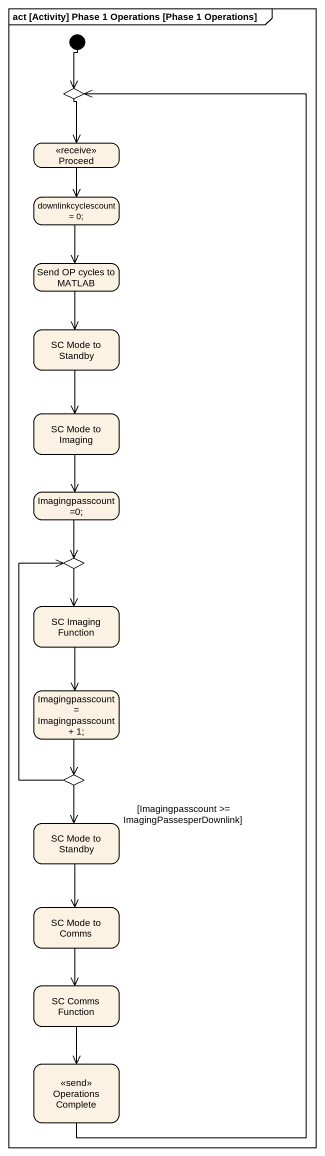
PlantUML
@startuml
mainframe act [Activity] Phase 1 Operations [Phase 1 Operations]
hide empty description
state choice1 <<choice>>
state Proceed <<receive>>
state "downlinkcyclescount = 0;" as downlinkcyclescount_0
state "Send OP cycles to MATLAB" as Send_OP_cycles_to_MATLAB
state "SC Mode to Standby" as SC_Mode_to_Standby
state "SC Mode to Imaging" as SC_Mode_to_Imaging
state "Imagingpasscount =0;" as Imagingpasscount_0
state choice2 <<choice>>
state "SC Imaging Function" as SC_Imaging_Function
state "Imagingpasscount = Imagingpasscount + 1;" as Imagingpasscount
state choice3 <<choice>>
state "SC Mode to Standby" as SC_Mode_to_Standby_2
state "SC Mode to Comms" as SC_Mode_to_Comms
state "SC Comms Function" as SC_Comms_Function
state "Operations Complete" as Operations_Complete <<send>>
[*] --> choice1
choice1 --> Proceed
Proceed --> downlinkcyclescount_0
downlinkcyclescount_0 --> Send_OP_cycles_to_MATLAB
Send_OP_cycles_to_MATLAB --> SC_Mode_to_Standby
SC_Mode_to_Standby --> SC_Mode_to_Imaging
SC_Mode_to_Imaging --> Imagingpasscount_0
Imagingpasscount_0 --> choice2
choice2 --> SC_Imaging_Function
SC_Imaging_Function --> Imagingpasscount
Imagingpasscount --> choice3
choice3 -up-> choice2
choice3 --> SC_Mode_to_Standby_2 : [Imagingpasscount >= ImagingPassesperDownlink]
SC_Mode_to_Standby_2 --> SC_Mode_to_Comms
SC_Mode_to_Comms --> SC_Comms_Function
SC_Comms_Function --> Operations_Complete
Operations_Complete -up-> choice1
@enduml
